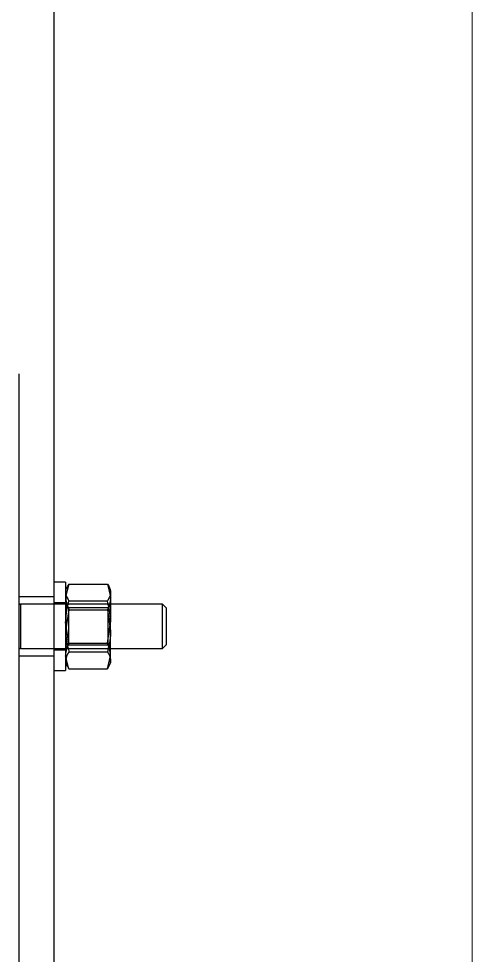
# Model space of a CAD drawing. Header units: metres. Extents: x 0 to 63075, y 0 to 44550.
# Drawn here: x 14385.4 to 14446.9, y 28914.9 to 29041.9 of the extents above; entities that cross this region are included whole.
import ezdxf

# ---------------------------------------------------------------- set-up
doc = ezdxf.new("R2010")
doc.units = ezdxf.units.M
doc.header["$LTSCALE"] = 75
for name, pattern in [('CENTER2', [28.575, 19.05, -3.175, 3.175, -3.175]), ('CENTERX2', [101.6, 63.5, -12.7, 12.7, -12.7]), ('HIDDEN2', [4.7625, 3.175, -1.5875])]:
    doc.linetypes.add(name, pattern=pattern)
for name, color, linetype in [('SC1', 7, 'CENTER2'), ('SDM', 7, 'Continuous'), ('SL4', 4, 'Continuous'), ('ST1', 7, 'HIDDEN2')]:
    doc.layers.add(name, color=color, linetype=linetype)

# ---------------------------------------------------------------- blocks, each defined once
blk = doc.blocks.new('A$Ca53c419a')
at = {"layer": 'SL4'}
for p, q in [((3664.71, 206.24), (2339.74, 206.24)), ((2552.9, 206.24), (2552.9, 204.64)), ((2564.9, 204.64), (2564.9, 206.24)), ((2564.41, 204.64), (2552.9, 204.64)), ((2553.16, 204.19), (2554.9, 204.64)), ((2553.9, 204.64), (2553.46, 204.38)), ((2556.63, 204.19), (2559.49, 204.64)), ((2564.33, 204.38), (2563.9, 204.64)), ((2564.9, 204.64), (2564.41, 204.64)), ((2553.48, 204.34), (2553.16, 204.19)), ((2553.16, 204.19), (2553.16, 198.98)), ((2556.63, 204.19), (2556.63, 198.98)), ((2562.36, 204.19), (2562.36, 198.98)), ((2564.63, 204.19), (2564.34, 204.38)), ((2564.63, 204.19), (2564.63, 198.98)), ((2553.16, 198.98), (2554.9, 198.54)), ((2553.48, 198.83), (2553.16, 198.98)), ((2553.46, 198.79), (2553.9, 198.54)), ((2553.9, 198.54), (2554.9, 198.54)), ((2554.9, 198.54), (2559.49, 198.54)), ((2555.9, 198.54), (2555.9, 191.5)), ((2556.63, 198.98), (2559.49, 198.54)), ((2563.49, 198.54), (2559.49, 198.54)), ((2561.9, 191.5), (2561.9, 198.54)), ((2563.49, 198.54), (2563.9, 198.54)), ((2563.9, 198.54), (2564.33, 198.79)), ((2555.9, 191.5), (2556.4, 191)), ((2555.9, 191.5), (2561.9, 191.5)), ((2561.4, 191), (2556.4, 191)), ((2561.4, 191), (2561.9, 191.5))]:
    blk.add_line(p, q, dxfattribs=at)
for points, knots in [([(2554.9, 204.64), (2554.94, 204.63), (2555.52, 204.63), (2556.09, 204.4), (2556.63, 204.19)], [0, 0, 0, 0, 0.070201, 1, 1, 1, 1]), ([(2559.49, 204.64), (2559.56, 204.63), (2560.53, 204.63), (2561.48, 204.4), (2562.36, 204.19)], [0, 0, 0, 0, 0.070201, 1, 1, 1, 1]), ([(2563.49, 204.64), (2563.39, 204.63), (2563.01, 204.6), (2562.63, 204.36), (2562.36, 204.19)], [0, 0, 0, 0, 0.2686336, 1, 1, 1, 1]), ([(2554.9, 198.54), (2554.94, 198.54), (2555.52, 198.54), (2556.09, 198.77), (2556.63, 198.98)], [0, 0, 0, 0, 0.070201, 1, 1, 1, 1]), ([(2559.49, 198.54), (2559.56, 198.54), (2560.53, 198.54), (2561.48, 198.77), (2562.36, 198.98)], [0, 0, 0, 0, 0.070201, 1, 1, 1, 1]), ([(2563.49, 198.54), (2563.39, 198.54), (2563.01, 198.57), (2562.63, 198.81), (2562.36, 198.98)], [0, 0, 0, 0, 0.268634, 1, 1, 1, 1]), ([(2564.63, 198.98), (2564.53, 198.91), (2564.16, 198.65), (2563.78, 198.59), (2563.49, 198.54)], [0, 0, 0, 0, 0.257551, 1, 1, 1, 1])]:
    blk.add_open_spline(points, degree=3, knots=knots, dxfattribs=at)
at = {"layer": 'ST1'}
for p, q in [((3664.71, 211), (2339.74, 211)), ((2554.9, 211), (2554.9, 206.24)), ((2562.9, 206.24), (2562.9, 211)), ((2561.9, 210.75), (2555.9, 210.75)), ((2555.9, 210.75), (2555.9, 198.54)), ((2561.9, 198.54), (2561.9, 210.75)), ((2555.7, 206.24), (2555.7, 204.64)), ((2562.1, 204.64), (2562.1, 206.24)), ((2555.9, 204.64), (2555.9, 204.61)), ((2561.65, 204.61), (2555.9, 204.61)), ((2555.9, 204.61), (2556.4, 204.26)), ((2561.16, 204.19), (2558.3, 204.64)), ((2561.4, 204.26), (2561.9, 204.61)), ((2561.9, 204.61), (2561.65, 204.61)), ((2561.9, 204.61), (2561.9, 204.64)), ((2564.63, 204.19), (2562.9, 204.64)), ((2555.43, 204.19), (2555.43, 198.98)), ((2561.4, 204.26), (2556.4, 204.26)), ((2556.4, 204.26), (2556.4, 198.89)), ((2561.16, 204.19), (2561.16, 198.98)), ((2561.4, 198.89), (2561.4, 204.26)), ((2556.4, 198.89), (2555.9, 198.54)), ((2556.4, 198.89), (2561.19, 198.89)), ((2561.16, 198.98), (2558.3, 198.54)), ((2561.19, 198.89), (2561.4, 198.89)), ((2561.9, 198.54), (2561.4, 198.89)), ((2564.63, 198.98), (2562.9, 198.54))]:
    blk.add_line(p, q, dxfattribs=at)
for centre, start, end in [((2555.65, 210.75), 0, 90), ((2562.15, 210.75), 90, 180)]:
    blk.add_arc(centre, 0.25, start, end, dxfattribs=at)
for points, knots in [([(2555.43, 204.19), (2555.34, 204.26), (2554.97, 204.52), (2554.58, 204.58), (2554.3, 204.64)], [0, 0, 0, 0, 0.257551, 1, 1, 1, 1]), ([(2558.3, 204.64), (2558.23, 204.63), (2557.26, 204.63), (2556.31, 204.4), (2555.43, 204.19)], [0, 0, 0, 0, 0.070201, 1, 1, 1, 1]), ([(2562.9, 204.64), (2562.85, 204.63), (2562.27, 204.63), (2561.7, 204.4), (2561.16, 204.19)], [0, 0, 0, 0, 0.070201, 1, 1, 1, 1]), ([(2554.3, 198.54), (2554.19, 198.54), (2553.92, 198.55), (2553.65, 198.72), (2553.48, 198.83)], [0, 0, 0, 0, 0.371326, 1, 1, 1, 1]), ([(2555.43, 198.98), (2555.34, 198.91), (2554.97, 198.65), (2554.58, 198.59), (2554.3, 198.54)], [0, 0, 0, 0, 0.257551, 1, 1, 1, 1]), ([(2558.3, 198.54), (2558.23, 198.54), (2557.26, 198.54), (2556.31, 198.77), (2555.43, 198.98)], [0, 0, 0, 0, 0.070201, 1, 1, 1, 1]), ([(2562.9, 198.54), (2562.85, 198.54), (2562.27, 198.54), (2561.7, 198.77), (2561.16, 198.98)], [0, 0, 0, 0, 0.070201, 1, 1, 1, 1])]:
    blk.add_open_spline(points, degree=3, knots=knots, dxfattribs=at)

msp = doc.modelspace()

# ---------------------------------------------------------------- linework, layer by layer
at = {"layer": 'SC1', "color": 7, "linetype": 'CENTERX2', "lineweight": 9}
msp.add_line((14446.85, 28871.35), (14446.85, 42486.1), dxfattribs=at)

# ---------------------------------------------------------------- block references
at = {"layer": 'SDM', "rotation": 90}
msp.add_blockref('A$Ca53c419a', (14596.36, 26400.6), dxfattribs=at)

doc.saveas('drawing.dxf')
